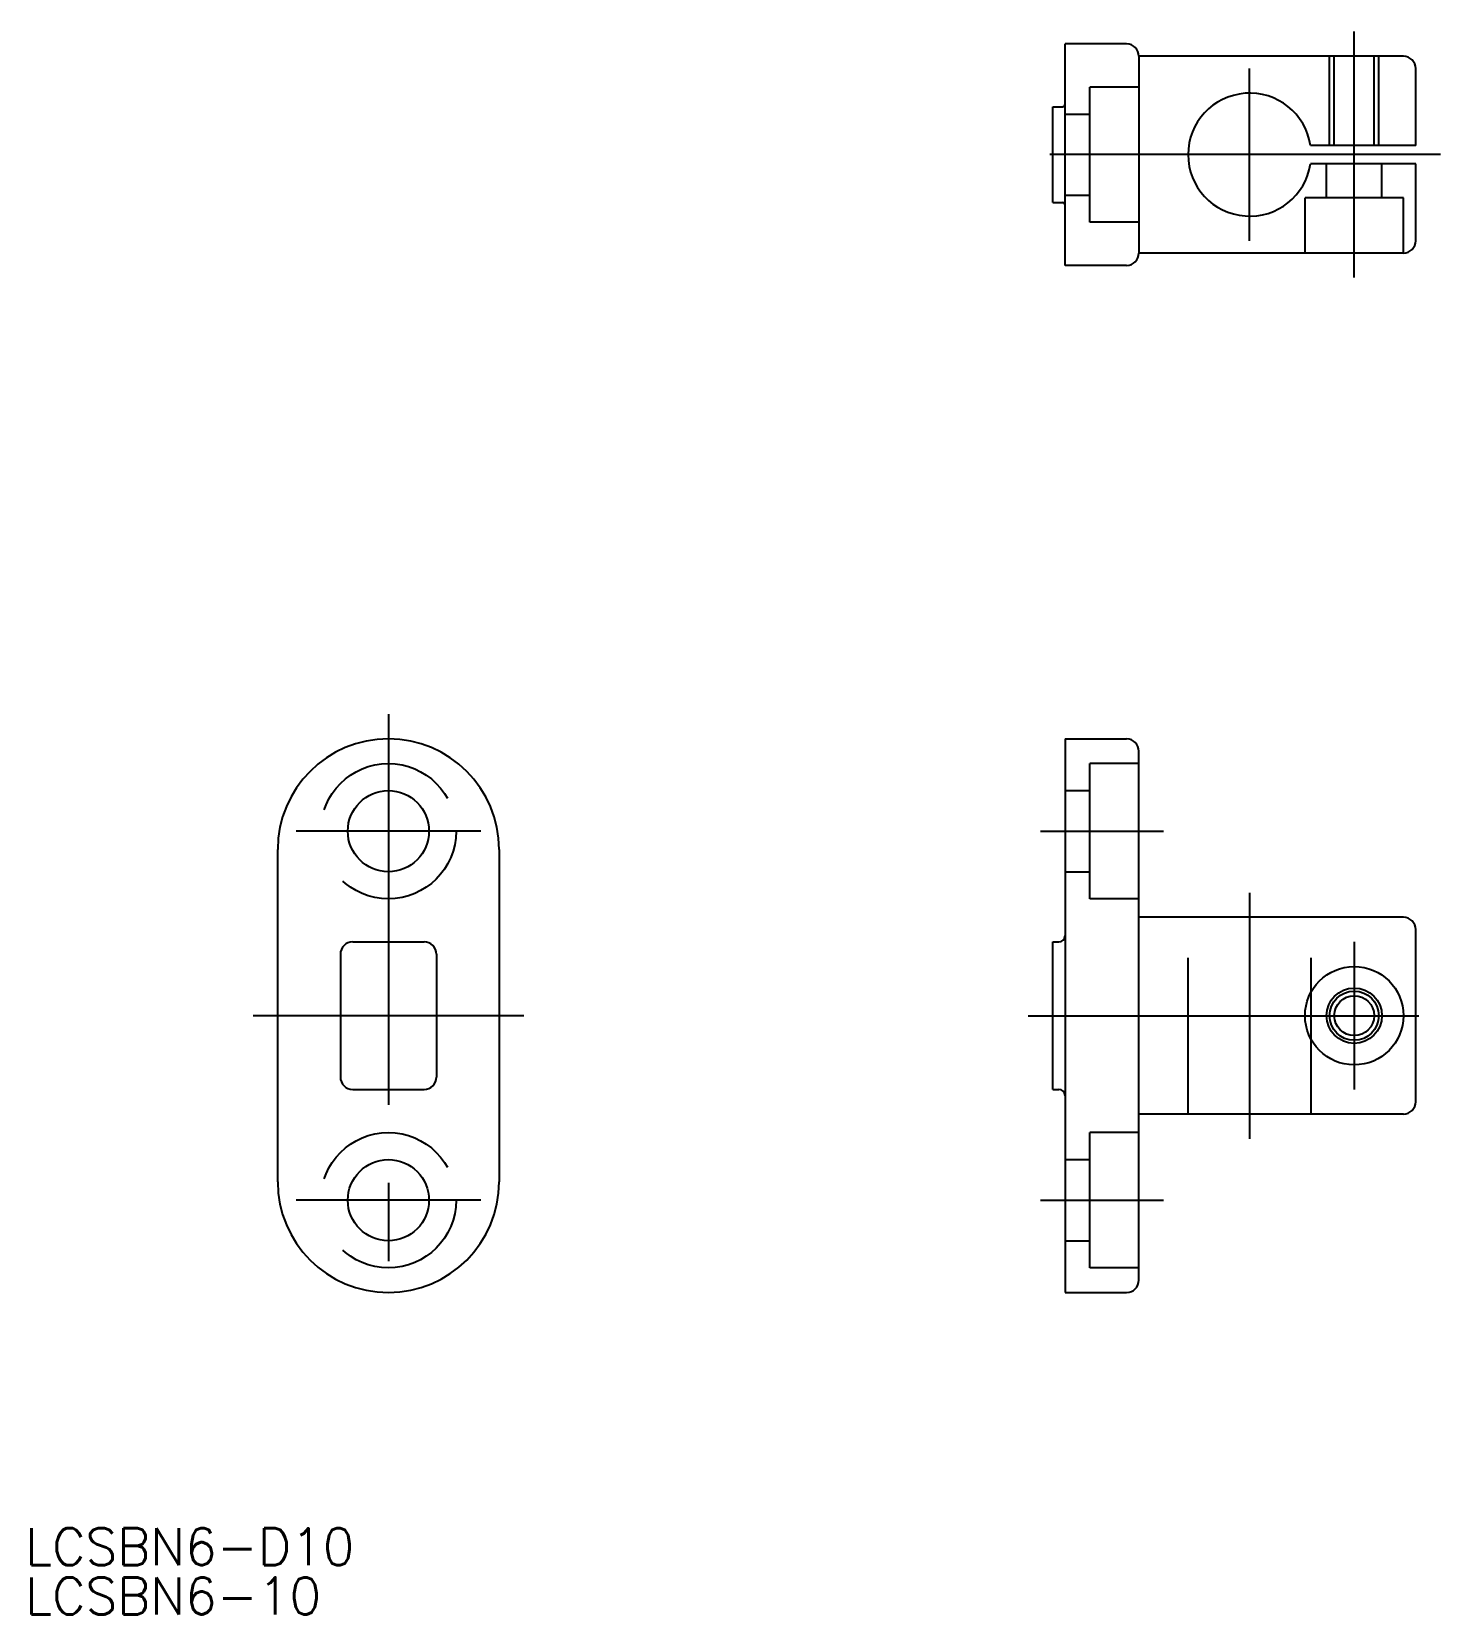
# Model space of a CAD drawing. Extents: x -99 to 16, y -49 to 80.
import ezdxf

# ---------------------------------------------------------------- set-up
doc = ezdxf.new("R2010")
doc.units = 0
doc.linetypes.add('CENTER', pattern=[50.8, 31.75, -6.35, 6.35, -6.35])
doc.linetypes.add('DASHED', pattern=[19.05, 12.7, -6.35])
doc.layers.get('0').update_dxf_attribs({"linetype": 'CONTINUOUS'})
doc.layers.add('CENTER', color=1, linetype='CENTER')
doc.styles.get("Standard").update_dxf_attribs({"font": 'txt.shx', "height": 3, "bigfont": 'bigfont.shx'})

msp = doc.modelspace()

# ---------------------------------------------------------------- linework, layer by layer
at = {"color": 7, "linetype": 'CONTINUOUS'}
for p, q in [((-15, 61), (-15, 79)), ((-10, 79), (-15, 79)), ((-9, 78), (-9, 62)), ((12.5, 78), (-9, 78)), ((13.5, 70.75), (13.5, 77)), ((-16, 66.1), (-16, 73.9)), ((-16, 73.9), (-15.2, 73.9)), ((13.5, 70.75), (4.943, 70.75)), ((13.5, 69.25), (4.943, 69.25)), ((13.5, 63), (13.5, 69.25)), ((-16, 66.1), (-15.2, 66.1)), ((12.5, 62), (-9, 62)), ((-10, 61), (-15, 61)), ((-15, 22.5), (-10, 22.5)), ((-15, 22.5), (-15, -22.5)), ((-9, -21.5), (-9, 21.5)), ((-79, -13.5), (-79, 13.5)), ((-61, 13.5), (-61, -13.5)), ((12.5, 8), (-9, 8)), ((13.5, -7), (13.5, 7)), ((-72.9, 6), (-67.1, 6)), ((-16, 6), (-15.5, 6)), ((-16, -6), (-16, 6)), ((-73.9, 5), (-73.9, -5)), ((-66.1, 5), (-66.1, -5)), ((-72.9, -6), (-67.1, -6)), ((-16, -6), (-15.5, -6)), ((12.5, -8), (-9, -8)), ((-15, -22.5), (-10, -22.5))]:
    msp.add_line(p, q, dxfattribs=at)
at = {"color": 3, "linetype": 'DASHED'}
for p, q in [((6.5, 70.75), (6.5, 78)), ((6.879, 70.75), (6.879, 78)), ((10.121, 70.75), (10.121, 78)), ((10.5, 70.75), (10.5, 78)), ((-9, 75.5), (-13, 75.5)), ((-13, 64.5), (-13, 75.5)), ((-15, 73.3), (-13, 73.3)), ((6.25, 66.5), (6.25, 69.25)), ((10.75, 66.5), (10.75, 69.25)), ((-15, 66.7), (-13, 66.7)), ((12.5, 66.5), (4.5, 66.5)), ((4.5, 62), (4.5, 66.5)), ((12.5, 62), (12.5, 66.5)), ((-9, 64.5), (-13, 64.5)), ((-9, 20.5), (-13, 20.5)), ((-13, 9.5), (-13, 20.5)), ((-15, 18.3), (-13, 18.3)), ((-15, 11.7), (-13, 11.7)), ((-9, 9.5), (-13, 9.5)), ((-5, -8), (-5, 8)), ((5, -8), (5, 8)), ((-13, -20.5), (-13, -9.5)), ((-9, -9.5), (-13, -9.5)), ((-15, -11.7), (-13, -11.7)), ((-15, -18.3), (-13, -18.3)), ((-9, -20.5), (-13, -20.5))]:
    msp.add_line(p, q, dxfattribs=at)
for centre in [(-70, 15), (-70, -15)]:
    msp.add_circle(centre, 5.5, dxfattribs=at)
at = {"color": 7, "linetype": 'CONTINUOUS'}
for centre, radius in [((-70, 15), 3.3), ((8.5, 0), 4), ((8.5, 0), 2.25), ((8.5, 0), 1.621), ((-70, -15), 3.3)]:
    msp.add_circle(centre, radius, dxfattribs=at)
at = {"color": 3, "linetype": 'CONTINUOUS'}
msp.add_circle((8.5, 0), 2, dxfattribs=at)
at = {"color": 7, "linetype": 'CONTINUOUS'}
for centre, radius, start, end in [((-10, 78), 1, 360, 90), ((12.5, 77), 1, 360, 90), ((0, 70), 5, 8.62693, 351.37307), ((-15.2, 74.1), 0.2, 270, 0), ((-15.2, 65.9), 0.2, 360, 90), ((-10, 62), 1, 270, 0), ((12.5, 63), 1, 270, 360), ((-70, 13.5), 9, 0, 180), ((-10, 21.5), 1, 360, 90), ((12.5, 7), 1, 360, 90), ((-15.5, 6.5), 0.5, 270, 0), ((-72.9, 5), 1, 90, 180), ((-67.1, 5), 1, 360, 90), ((-72.9, -5), 1, 180, 270), ((-67.1, -5), 1, 270, 0), ((-15.5, -6.5), 0.5, 0, 90), ((12.5, -7), 1, 270, 360), ((-70, -13.5), 9, 180, 0), ((-10, -21.5), 1, 270, 360)]:
    msp.add_arc(centre, radius, start, end, dxfattribs=at)
at = {"layer": 'CENTER', "color": 1, "linetype": 'CENTER'}
for p, q in [((8.5, 60), (8.5, 80)), ((0, 63), (0, 77)), ((15.5, 70), (-18, 70)), ((-70, 24.5), (-70, -24.5)), ((-62.5, 15), (-77.5, 15)), ((-17, 15), (-7, 15)), ((0, 10), (0, -10)), ((8.5, 6), (8.5, -6)), ((-59, 0), (-81, 0)), ((-18, 0), (15.5, 0)), ((-62.5, -15), (-77.5, -15)), ((-17, -15), (-7, -15))]:
    msp.add_line(p, q, dxfattribs=at)

# ---------------------------------------------------------------- texts
at = {"color": 7, "linetype": 'CONTINUOUS'}
for s, p in [('LCSBN6-D10', (-99.509, -44.67)), ('LCSBN6-10', (-99.509, -48.67))]:
    msp.add_text(s, height=3, dxfattribs=at).set_placement(p)

doc.saveas('drawing.dxf')
